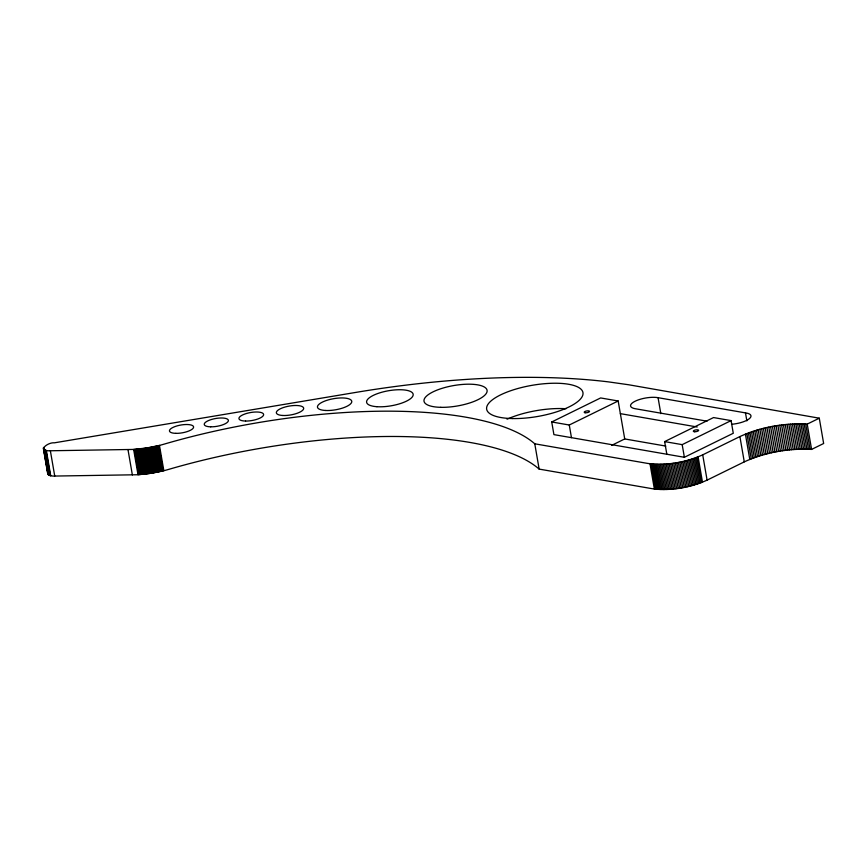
<?xml version="1.0" encoding="UTF-8"?>
<svg xmlns="http://www.w3.org/2000/svg" width="867" height="867" viewBox="0 0 867 867"><rect width="100%" height="100%" fill="white"/><g stroke="black" fill="none" stroke-linecap="round" stroke-linejoin="round"><path stroke-width="1.3" d="M819.282 418.187L807.22 424.115C784.267 422.901 760.836 426.998 739.898 436.567L702.714 454.839C685.656 462.458 666.344 465.872 647.747 463.433L534.776 443.806A281.038 91.035 -9.8 0 0 164.405 444.056A47.837 15.498 -9.8 0 1 159.463 445.4L146.935 447.946L133.637 449.431L50.362 450.764C36.23 451.382 47.815 442.062 54.35 442.831L356.164 392.35A377.08 122.139 -9.8 0 1 608.385 381.87L628.694 384.764L819.282 418.187L823.65 443.492L811.588 449.42C788.634 448.196 765.203 452.303 744.276 461.862L707.093 480.134C690.706 487.536 672.283 490.744 654.379 489.075L539.144 469.101A281.038 91.035 -9.8 0 0 168.772 469.361A47.837 15.498 -9.8 0 1 163.841 470.705L151.313 473.252L138.016 474.737L54.74 476.059C53.255 476.243 46.114 475.907 48.184 472.482M666.831 454.243L664.642 441.596L713.541 417.558L731.087 420.614L733.276 433.262L684.377 457.288L553.915 434.616L551.726 421.969L600.625 397.942L618.171 400.988L624.728 438.94L665.791 446.082M551.726 421.969L569.272 425.014L618.171 400.988M611.614 445.389L624.728 438.94M664.642 441.596L682.188 444.641L731.087 420.614M707.017 421.178L635.132 408.704A16.278 5.278 -9.8 0 1 635.251 401.161A16.278 5.278 -9.8 0 1 657.88 397.65L745.479 412.887A16.289 5.278 -9.8 0 1 749.305 418.718A16.289 5.278 -9.8 0 1 731.542 424.288M620.36 413.646L697.187 426.998M807.22 424.115L811.588 449.42M805.692 424.006L810.06 449.312M804.132 423.93L808.499 449.225M802.539 423.865L806.906 449.171M800.913 423.833L805.28 449.139M799.255 423.822L803.633 449.128M797.575 423.833L801.953 449.139M795.873 423.876L800.241 449.171M794.15 423.93L798.518 449.236M792.395 424.017L796.762 449.323M790.628 424.126L794.996 449.431M788.851 424.256L793.218 449.561M787.052 424.407L791.419 449.713M785.242 424.581L789.609 449.886M783.421 424.776L787.789 450.081M781.59 425.003L785.957 450.298M779.758 425.242L784.126 450.547M777.927 425.513L782.294 450.807M776.084 425.795L780.463 451.1M774.253 426.098L778.62 451.404M772.421 426.434L776.789 451.729M770.6 426.781L774.968 452.075M768.78 427.149L773.147 452.444M766.97 427.529L771.337 452.834M765.182 427.94L769.549 453.246M763.394 428.363L767.772 453.669M761.638 428.807L766.005 454.113M759.893 429.273L764.261 454.568M758.17 429.75L762.537 455.045M756.468 430.238L760.847 455.543M754.799 430.747L759.167 456.053M753.152 431.278L757.52 456.573M751.537 431.809L755.905 457.115M749.955 432.362L754.323 457.668M745.479 412.887L746.866 420.874M748.405 432.936L752.773 458.231M746.888 433.511L751.256 458.816M745.403 434.107L749.782 459.402M739.898 436.567L744.276 461.862M702.714 454.839L707.093 480.134M698.108 456.876L702.476 482.182M696.862 457.364L701.23 482.659M695.583 457.83L699.951 483.136M694.272 458.296L698.639 483.602M692.928 458.741L697.296 484.046M691.563 459.185L695.93 484.48M690.165 459.597L694.532 484.902M688.745 460.009L693.123 485.314M687.314 460.399L691.682 485.704M685.851 460.778L690.219 486.073M682.188 444.641L684.377 457.288M684.377 461.136L688.745 486.441M682.893 461.472L687.26 486.777M681.386 461.797L685.764 487.102M679.88 462.1L684.247 487.406M678.362 462.393L682.73 487.698M676.834 462.664L681.213 487.958M675.317 462.913L679.685 488.208M673.789 463.141L678.157 488.446M672.261 463.346L676.628 488.652M670.744 463.531L675.111 488.836M658.064 397.682L660.827 413.657M669.226 463.704L673.594 489.01M667.72 463.845L672.098 489.151M666.235 463.975L670.603 489.281M664.751 464.073L669.118 489.378M663.288 464.159L667.655 489.465M661.846 464.213L666.214 489.519M660.416 464.257L664.783 489.562M659.018 464.268L663.385 489.573M657.641 464.268L662.009 489.573M656.286 464.235L660.654 489.541M654.964 464.192L659.332 489.487M653.675 464.116L658.042 489.422M652.418 464.018L656.785 489.324M651.193 463.91L655.56 489.216M650.001 463.769L654.379 489.075M569.272 425.014L571.461 437.672M534.776 443.806L539.144 469.101M159.463 445.4L163.841 470.705M158.748 445.573L163.115 470.879M158.022 445.746L162.4 471.052M157.295 445.92L161.674 471.225M156.569 446.093L160.948 471.399M155.843 446.256L160.211 471.561M155.106 446.418L159.474 471.724M154.369 446.57L158.748 471.876M153.632 446.733L158.011 472.027M152.895 446.884L157.263 472.179M152.159 447.025L156.526 472.331M151.411 447.166L155.778 472.472M150.674 447.307L155.041 472.613M149.926 447.448L154.293 472.753M149.178 447.578L153.546 472.883M148.43 447.708L152.798 473.014M147.683 447.827L152.061 473.133M146.935 447.946L151.313 473.252M146.187 448.066L150.565 473.371M145.439 448.185L149.818 473.48M144.691 448.293L149.07 473.588M143.955 448.391L148.322 473.696M143.207 448.499L147.574 473.794M142.459 448.597L146.826 473.891M141.711 448.683L146.079 473.989M140.974 448.77L145.342 474.076M140.226 448.857L144.594 474.162M139.489 448.933L143.857 474.238M138.753 449.008L143.12 474.314M138.016 449.084L142.383 474.39M137.279 449.149L141.646 474.455M136.542 449.214L140.909 474.52M135.816 449.279L140.183 474.574M135.089 449.334L139.457 474.639M134.363 449.377L138.731 474.683M133.637 449.431L138.016 474.737M127.991 449.648L132.369 474.953M50.362 450.764L54.74 476.059M46.341 450.439L50.719 475.745M45.94 450.341L50.308 475.647M45.561 450.244L49.928 475.539M45.214 450.125L49.582 475.43M44.889 449.995L49.256 475.3M44.585 449.865L48.964 475.17M44.325 449.724L48.693 475.018M43.653 447.405L48.454 474.867M43.534 447.621L48.259 474.704M43.437 447.838L47.945 474.357M43.35 448.261L47.772 473.978M507.043 419.205A48.855 15.823 -9.8 0 1 565.999 408.747M585.073 412.746A2.709 0.878 -9.8 0 0 589.484 411.587A2.709 0.878 -9.8 0 0 586.016 411.099A2.709 0.878 -9.8 0 0 585.073 412.746M694.64 431.744A2.709 0.878 -9.8 0 0 698.639 430.346A2.709 0.878 -9.8 0 0 694.608 430.216A2.709 0.878 -9.8 0 0 694.64 431.744M512.332 418.555A48.855 15.823 -9.8 0 0 582.992 392.859A48.855 15.823 -9.8 0 0 509.113 391.299A48.855 15.823 -9.8 0 0 512.332 418.555M440.815 407.327A32.003 10.371 -9.8 0 0 487.102 390.497A32.003 10.371 -9.8 0 0 438.713 389.467A32.003 10.371 -9.8 0 0 440.815 407.327M376.939 406.699A23.604 7.64 -9.8 0 0 413.136 395.189A23.604 7.64 -9.8 0 0 379.594 392.903A23.604 7.64 -9.8 0 0 376.939 406.699M325.602 410.481A17.394 5.636 -9.8 0 0 351.774 401.757A17.394 5.636 -9.8 0 0 326.48 400.456A17.394 5.636 -9.8 0 0 325.602 410.481M282.913 415.488A13.872 4.498 -9.8 0 0 303.688 408.487A13.872 4.498 -9.8 0 0 283.422 407.523A13.872 4.498 -9.8 0 0 282.913 415.488M245.567 421.048A12.506 4.053 -9.8 0 0 263.622 414.459A12.506 4.053 -9.8 0 0 244.667 414.079A12.506 4.053 -9.8 0 0 245.567 421.048M210.692 426.824A12.225 3.956 -9.8 0 0 228.389 420.397A12.225 3.956 -9.8 0 0 209.912 419.996A12.225 3.956 -9.8 0 0 210.692 426.824M175.903 433.348A12.225 3.956 -9.8 0 0 193.601 426.922A12.225 3.956 -9.8 0 0 175.123 426.521A12.225 3.956 -9.8 0 0 175.903 433.348"/></g></svg>
